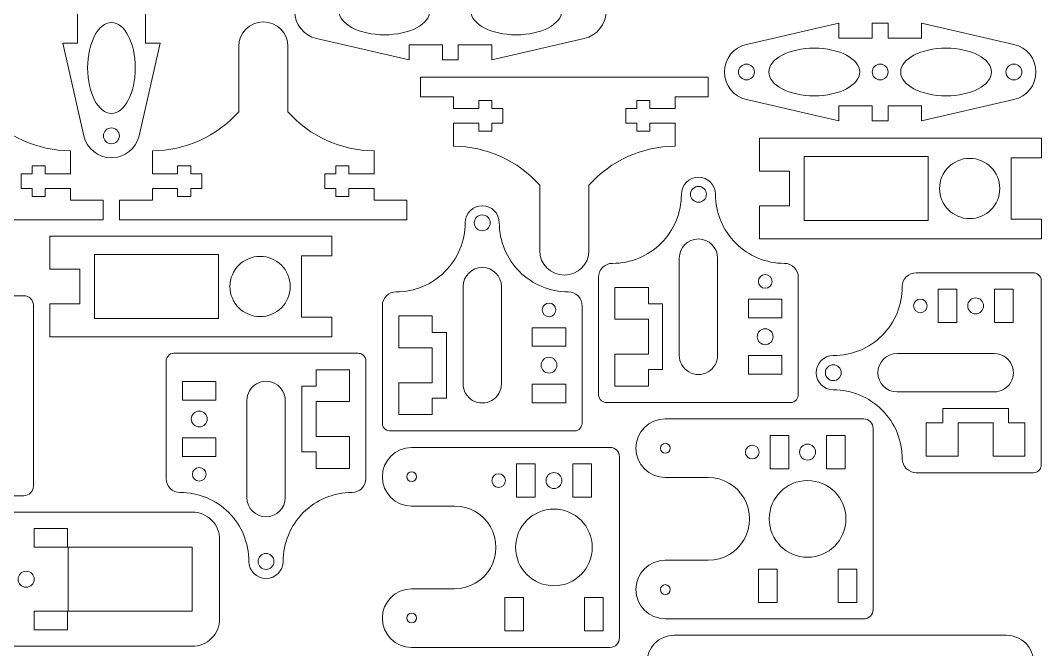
# Model space of a CAD drawing. Header units: millimetres. Extents: x 15 to 485, y 15 to 380.
# Drawn here: x 298.5 to 485, y 189.3 to 304.1 of the extents above; entities that cross this region are included whole.
import ezdxf

# ---------------------------------------------------------------- set-up
doc = ezdxf.new("R2010")
doc.units = ezdxf.units.MM
doc.header["$MEASUREMENT"] = 0
doc.layers.add('Sheet 1-1-1706191711-01', color=6, linetype='Continuous', true_color=0xff00ff)

msp = doc.modelspace()

# ---------------------------------------------------------------- linework, layer by layer
at = {"layer": 'Sheet 1-1-1706191711-01', "color": 18, "lineweight": 15, "true_color": 0x000000}
for points, knots in [([(352.58, 310.91), (350.23, 310.38), (348.56, 308.28), (348.56, 305.87), (348.56, 303.46), (350.23, 301.36), (352.58, 300.83)], [27, 27, 27, 27, 27.333333, 27.333333, 27.333333, 28, 28, 28, 28]), ([(356.67, 305.87), (356.67, 303.47), (360.39, 301.52), (364.97, 301.52), (369.56, 301.52), (373.27, 303.47), (373.27, 305.87), (373.27, 308.27), (369.56, 310.22), (364.97, 310.22), (360.39, 310.22), (356.67, 308.27), (356.67, 305.87)], [0, 0, 0, 0, 0.2, 0.2, 0.2, 0.4, 0.4, 0.4, 0.6, 0.6, 0.6, 1, 1, 1, 1]), ([(397.36, 305.87), (397.36, 308.27), (393.65, 310.22), (389.06, 310.22), (384.48, 310.22), (380.76, 308.27), (380.76, 305.87), (380.76, 303.47), (384.48, 301.52), (389.06, 301.52), (393.65, 301.52), (397.36, 303.47), (397.36, 305.87)], [0, 0, 0, 0, 0.2, 0.2, 0.2, 0.4, 0.4, 0.4, 0.6, 0.6, 0.6, 1, 1, 1, 1]), ([(401.45, 300.83), (403.81, 301.36), (405.47, 303.46), (405.47, 305.87), (405.47, 308.28), (403.81, 310.38), (401.45, 310.91)], [17, 17, 17, 17, 17.333333, 17.333333, 17.333333, 18, 18, 18, 18]), ([(315.09, 287.17), (317.49, 287.17), (319.44, 290.89), (319.44, 295.47), (319.44, 300.06), (317.49, 303.77), (315.09, 303.77), (312.69, 303.77), (310.74, 300.06), (310.74, 295.47), (310.74, 290.89), (312.69, 287.17), (315.09, 287.17)], [0, 0, 0, 0, 0.2, 0.2, 0.2, 0.4, 0.4, 0.4, 0.6, 0.6, 0.6, 1, 1, 1, 1]), ([(347.34, 299.36), (347.34, 301.85), (345.33, 303.86), (342.84, 303.86), (340.35, 303.86), (338.34, 301.85), (338.34, 299.36)], [49, 49, 49, 49, 49.333333, 49.333333, 49.333333, 50, 50, 50, 50]), ([(431.11, 299.77), (428.76, 299.24), (427.09, 297.14), (427.09, 294.73), (427.09, 292.32), (428.76, 290.22), (431.11, 289.69)], [27, 27, 27, 27, 27.333333, 27.333333, 27.333333, 28, 28, 28, 28]), ([(435.2, 294.73), (435.2, 292.33), (438.92, 290.38), (443.5, 290.38), (448.09, 290.38), (451.8, 292.33), (451.8, 294.73), (451.8, 297.13), (448.09, 299.08), (443.5, 299.08), (438.92, 299.08), (435.2, 297.13), (435.2, 294.73)], [0, 0, 0, 0, 0.2, 0.2, 0.2, 0.4, 0.4, 0.4, 0.6, 0.6, 0.6, 1, 1, 1, 1]), ([(475.89, 294.73), (475.89, 297.13), (472.18, 299.08), (467.59, 299.08), (463.01, 299.08), (459.29, 297.13), (459.29, 294.73), (459.29, 292.33), (463.01, 290.38), (467.59, 290.38), (472.18, 290.38), (475.89, 292.33), (475.89, 294.73)], [0, 0, 0, 0, 0.2, 0.2, 0.2, 0.4, 0.4, 0.4, 0.6, 0.6, 0.6, 1, 1, 1, 1]), ([(479.98, 289.69), (482.34, 290.22), (484, 292.32), (484, 294.73), (484, 297.14), (482.34, 299.24), (479.98, 299.77)], [17, 17, 17, 17, 17.333333, 17.333333, 17.333333, 18, 18, 18, 18]), ([(431.11, 296.18), (430.31, 296.18), (429.66, 295.53), (429.66, 294.73), (429.66, 293.93), (430.31, 293.28), (431.11, 293.28), (431.91, 293.28), (432.56, 293.93), (432.56, 294.73), (432.56, 295.53), (431.91, 296.18), (431.11, 296.18)], [0, 0, 0, 0, 0.2, 0.2, 0.2, 0.4, 0.4, 0.4, 0.6, 0.6, 0.6, 1, 1, 1, 1]), ([(455.55, 296.18), (454.75, 296.18), (454.1, 295.53), (454.1, 294.73), (454.1, 293.93), (454.75, 293.28), (455.55, 293.28), (456.35, 293.28), (457, 293.93), (457, 294.73), (457, 295.53), (456.35, 296.18), (455.55, 296.18)], [0, 0, 0, 0, 0.2, 0.2, 0.2, 0.4, 0.4, 0.4, 0.6, 0.6, 0.6, 1, 1, 1, 1]), ([(479.98, 296.18), (479.18, 296.18), (478.53, 295.53), (478.53, 294.73), (478.53, 293.93), (479.18, 293.28), (479.98, 293.28), (480.78, 293.28), (481.43, 293.93), (481.43, 294.73), (481.43, 295.53), (480.78, 296.18), (479.98, 296.18)], [0, 0, 0, 0, 0.2, 0.2, 0.2, 0.4, 0.4, 0.4, 0.6, 0.6, 0.6, 1, 1, 1, 1]), ([(316.54, 283.08), (316.54, 283.88), (315.89, 284.53), (315.09, 284.53), (314.29, 284.53), (313.64, 283.88), (313.64, 283.08), (313.64, 282.28), (314.29, 281.63), (315.09, 281.63), (315.89, 281.63), (316.54, 282.28), (316.54, 283.08)], [0, 0, 0, 0, 0.2, 0.2, 0.2, 0.4, 0.4, 0.4, 0.6, 0.6, 0.6, 1, 1, 1, 1]), ([(310.05, 283.08), (310.58, 280.73), (312.68, 279.06), (315.09, 279.06), (317.5, 279.06), (319.6, 280.73), (320.13, 283.08)], [17, 17, 17, 17, 17.333333, 17.333333, 17.333333, 18, 18, 18, 18]), ([(466.4, 273.46), (466.4, 270.42), (468.86, 267.96), (471.9, 267.96), (474.94, 267.96), (477.4, 270.42), (477.4, 273.46), (477.4, 276.5), (474.94, 278.96), (471.9, 278.96), (468.86, 278.96), (466.4, 276.5), (466.4, 273.46)], [0, 0, 0, 0, 0.2, 0.2, 0.2, 0.4, 0.4, 0.4, 0.6, 0.6, 0.6, 1, 1, 1, 1]), ([(425.46, 272.4), (425.46, 274.12), (424.06, 275.51), (422.34, 275.51), (420.62, 275.51), (419.22, 274.12), (419.22, 272.4)], [10, 10, 10, 10, 10.333333, 10.333333, 10.333333, 11, 11, 11, 11]), ([(419.22, 272.4), (419.22, 269.05), (417.9, 265.85), (415.53, 263.48), (413.17, 261.12), (409.96, 259.79), (406.62, 259.79)], [1, 1, 1, 1, 1.666667, 1.666667, 1.666667, 2, 2, 2, 2]), ([(422.34, 273.85), (421.54, 273.85), (420.89, 273.2), (420.89, 272.4), (420.89, 271.6), (421.54, 270.95), (422.34, 270.95), (423.14, 270.95), (423.79, 271.6), (423.79, 272.4), (423.79, 273.2), (423.14, 273.85), (422.34, 273.85)], [0, 0, 0, 0, 0.2, 0.2, 0.2, 0.4, 0.4, 0.4, 0.6, 0.6, 0.6, 1, 1, 1, 1]), ([(438.06, 259.79), (434.72, 259.79), (431.51, 261.12), (429.15, 263.48), (426.78, 265.85), (425.46, 269.05), (425.46, 272.4)], [9, 9, 9, 9, 9.666667, 9.666667, 9.666667, 10, 10, 10, 10]), ([(385.96, 267.2), (385.96, 268.92), (384.56, 270.31), (382.84, 270.31), (381.12, 270.31), (379.72, 268.92), (379.72, 267.2)], [10, 10, 10, 10, 10.333333, 10.333333, 10.333333, 11, 11, 11, 11]), ([(379.72, 267.2), (379.72, 263.85), (378.4, 260.65), (376.03, 258.28), (373.67, 255.92), (370.46, 254.59), (367.12, 254.59)], [1, 1, 1, 1, 1.666667, 1.666667, 1.666667, 2, 2, 2, 2]), ([(382.84, 268.65), (382.04, 268.65), (381.39, 268), (381.39, 267.2), (381.39, 266.4), (382.04, 265.75), (382.84, 265.75), (383.64, 265.75), (384.29, 266.4), (384.29, 267.2), (384.29, 268), (383.64, 268.65), (382.84, 268.65)], [0, 0, 0, 0, 0.2, 0.2, 0.2, 0.4, 0.4, 0.4, 0.6, 0.6, 0.6, 1, 1, 1, 1]), ([(398.56, 254.59), (395.22, 254.59), (392.01, 255.92), (389.65, 258.28), (387.28, 260.65), (385.96, 263.85), (385.96, 267.2)], [9, 9, 9, 9, 9.666667, 9.666667, 9.666667, 10, 10, 10, 10]), ([(425.84, 260.75), (425.84, 262.69), (424.27, 264.25), (422.34, 264.25), (420.41, 264.25), (418.84, 262.69), (418.84, 260.75)], [2, 2, 2, 2, 2.333333, 2.333333, 2.333333, 3, 3, 3, 3]), ([(393.34, 262.16), (393.34, 259.67), (395.35, 257.66), (397.84, 257.66), (400.33, 257.66), (402.34, 259.67), (402.34, 262.16)], [49, 49, 49, 49, 49.333333, 49.333333, 49.333333, 50, 50, 50, 50]), ([(336.75, 255.57), (336.75, 252.53), (339.21, 250.07), (342.25, 250.07), (345.29, 250.07), (347.75, 252.53), (347.75, 255.57), (347.75, 258.61), (345.29, 261.07), (342.25, 261.07), (339.21, 261.07), (336.75, 258.61), (336.75, 255.57)], [0, 0, 0, 0, 0.2, 0.2, 0.2, 0.4, 0.4, 0.4, 0.6, 0.6, 0.6, 1, 1, 1, 1]), ([(440.59, 257.26), (440.59, 257.93), (440.32, 258.57), (439.85, 259.05), (439.38, 259.52), (438.73, 259.79), (438.06, 259.79)], [8, 8, 8, 8, 8.333333, 8.333333, 8.333333, 9, 9, 9, 9]), ([(386.34, 255.55), (386.34, 257.49), (384.77, 259.05), (382.84, 259.05), (380.91, 259.05), (379.34, 257.49), (379.34, 255.55)], [2, 2, 2, 2, 2.333333, 2.333333, 2.333333, 3, 3, 3, 3]), ([(434.54, 257.75), (433.85, 257.75), (433.29, 257.19), (433.29, 256.5), (433.29, 255.81), (433.85, 255.25), (434.54, 255.25), (435.23, 255.25), (435.79, 255.81), (435.79, 256.5), (435.79, 257.19), (435.23, 257.75), (434.54, 257.75)], [0, 0, 0, 0, 0.2, 0.2, 0.2, 0.4, 0.4, 0.4, 0.6, 0.6, 0.6, 1, 1, 1, 1]), ([(462.11, 258.08), (461.44, 258.08), (460.8, 257.81), (460.32, 257.34), (459.85, 256.87), (459.58, 256.22), (459.58, 255.55)], [8, 8, 8, 8, 8.333333, 8.333333, 8.333333, 9, 9, 9, 9]), ([(300.83, 252.16), (300.83, 252.62), (300.65, 253.06), (300.33, 253.38), (300.01, 253.7), (299.57, 253.88), (299.11, 253.88)], [5, 5, 5, 5, 5.333333, 5.333333, 5.333333, 6, 6, 6, 6]), ([(401.09, 252.06), (401.09, 252.73), (400.82, 253.37), (400.35, 253.85), (399.88, 254.32), (399.23, 254.59), (398.56, 254.59)], [8, 8, 8, 8, 8.333333, 8.333333, 8.333333, 9, 9, 9, 9]), ([(459.58, 255.55), (459.58, 252.21), (458.26, 249), (455.89, 246.64), (453.53, 244.27), (450.32, 242.95), (446.98, 242.95)], [9, 9, 9, 9, 9.666667, 9.666667, 9.666667, 10, 10, 10, 10]), ([(395.04, 252.55), (394.35, 252.55), (393.79, 251.99), (393.79, 251.3), (393.79, 250.61), (394.35, 250.05), (395.04, 250.05), (395.73, 250.05), (396.29, 250.61), (396.29, 251.3), (396.29, 251.99), (395.73, 252.55), (395.04, 252.55)], [0, 0, 0, 0, 0.2, 0.2, 0.2, 0.4, 0.4, 0.4, 0.6, 0.6, 0.6, 1, 1, 1, 1]), ([(461.63, 252.03), (461.63, 251.34), (462.19, 250.78), (462.88, 250.78), (463.57, 250.78), (464.13, 251.34), (464.13, 252.03), (464.13, 252.72), (463.57, 253.28), (462.88, 253.28), (462.19, 253.28), (461.63, 252.72), (461.63, 252.03)], [0, 0, 0, 0, 0.2, 0.2, 0.2, 0.4, 0.4, 0.4, 0.6, 0.6, 0.6, 1, 1, 1, 1]), ([(471.53, 252.03), (471.53, 251.23), (472.18, 250.58), (472.98, 250.58), (473.78, 250.58), (474.43, 251.23), (474.43, 252.03), (474.43, 252.83), (473.78, 253.48), (472.98, 253.48), (472.18, 253.48), (471.53, 252.83), (471.53, 252.03)], [0, 0, 0, 0, 0.2, 0.2, 0.2, 0.4, 0.4, 0.4, 0.6, 0.6, 0.6, 1, 1, 1, 1]), ([(434.54, 247.85), (433.74, 247.85), (433.09, 247.2), (433.09, 246.4), (433.09, 245.6), (433.74, 244.95), (434.54, 244.95), (435.34, 244.95), (435.99, 245.6), (435.99, 246.4), (435.99, 247.2), (435.34, 247.85), (434.54, 247.85)], [0, 0, 0, 0, 0.2, 0.2, 0.2, 0.4, 0.4, 0.4, 0.6, 0.6, 0.6, 1, 1, 1, 1]), ([(395.04, 242.65), (394.24, 242.65), (393.59, 242), (393.59, 241.2), (393.59, 240.4), (394.24, 239.75), (395.04, 239.75), (395.84, 239.75), (396.49, 240.4), (396.49, 241.2), (396.49, 242), (395.84, 242.65), (395.04, 242.65)], [0, 0, 0, 0, 0.2, 0.2, 0.2, 0.4, 0.4, 0.4, 0.6, 0.6, 0.6, 1, 1, 1, 1]), ([(418.84, 243), (418.84, 241.75), (419.51, 240.6), (420.59, 239.97), (421.67, 239.35), (423.01, 239.35), (424.09, 239.97), (425.17, 240.6), (425.84, 241.75), (425.84, 243)], [4, 4, 4, 4, 4.25, 4.25, 4.25, 4.5, 4.5, 4.5, 5, 5, 5, 5]), ([(446.98, 242.95), (445.26, 242.95), (443.86, 241.55), (443.86, 239.83), (443.86, 238.11), (445.26, 236.71), (446.98, 236.71)], [10, 10, 10, 10, 10.333333, 10.333333, 10.333333, 11, 11, 11, 11]), ([(458.62, 243.33), (456.69, 243.33), (455.12, 241.76), (455.12, 239.83), (455.12, 237.9), (456.69, 236.33), (458.62, 236.33)], [2, 2, 2, 2, 2.333333, 2.333333, 2.333333, 3, 3, 3, 3]), ([(476.37, 236.33), (477.62, 236.33), (478.78, 237), (479.4, 238.08), (480.03, 239.16), (480.03, 240.5), (479.4, 241.58), (478.78, 242.66), (477.62, 243.33), (476.37, 243.33)], [4, 4, 4, 4, 4.25, 4.25, 4.25, 4.5, 4.5, 4.5, 5, 5, 5, 5]), ([(445.53, 239.83), (445.53, 239.03), (446.18, 238.38), (446.98, 238.38), (447.78, 238.38), (448.43, 239.03), (448.43, 239.83), (448.43, 240.63), (447.78, 241.28), (446.98, 241.28), (446.18, 241.28), (445.53, 240.63), (445.53, 239.83)], [0, 0, 0, 0, 0.2, 0.2, 0.2, 0.4, 0.4, 0.4, 0.6, 0.6, 0.6, 1, 1, 1, 1]), ([(346.84, 234.77), (346.84, 236.02), (346.17, 237.18), (345.09, 237.8), (344.01, 238.43), (342.67, 238.43), (341.59, 237.8), (340.51, 237.18), (339.84, 236.02), (339.84, 234.77)], [4, 4, 4, 4, 4.25, 4.25, 4.25, 4.5, 4.5, 4.5, 5, 5, 5, 5]), ([(379.34, 237.8), (379.34, 236.55), (380.01, 235.4), (381.09, 234.77), (382.17, 234.15), (383.51, 234.15), (384.59, 234.77), (385.67, 235.4), (386.34, 236.55), (386.34, 237.8)], [4, 4, 4, 4, 4.25, 4.25, 4.25, 4.5, 4.5, 4.5, 5, 5, 5, 5]), ([(446.98, 236.71), (450.32, 236.71), (453.53, 235.39), (455.89, 233.02), (458.26, 230.66), (459.58, 227.45), (459.58, 224.11)], [1, 1, 1, 1, 1.666667, 1.666667, 1.666667, 2, 2, 2, 2]), ([(331.14, 229.93), (331.94, 229.93), (332.59, 230.58), (332.59, 231.38), (332.59, 232.18), (331.94, 232.83), (331.14, 232.83), (330.34, 232.83), (329.69, 232.18), (329.69, 231.38), (329.69, 230.58), (330.34, 229.93), (331.14, 229.93)], [0, 0, 0, 0, 0.2, 0.2, 0.2, 0.4, 0.4, 0.4, 0.6, 0.6, 0.6, 1, 1, 1, 1]), ([(416.28, 231.39), (413.33, 231.39), (410.93, 228.99), (410.93, 226.04), (410.93, 223.09), (413.33, 220.69), (416.28, 220.69)], [7, 7, 7, 7, 7.333333, 7.333333, 7.333333, 8, 8, 8, 8]), ([(454.26, 229.67), (454.26, 230.13), (454.08, 230.56), (453.76, 230.89), (453.44, 231.21), (453, 231.39), (452.54, 231.39)], [5, 5, 5, 5, 5.333333, 5.333333, 5.333333, 6, 6, 6, 6]), ([(369.94, 226.19), (366.99, 226.19), (364.59, 223.79), (364.59, 220.84), (364.59, 217.89), (366.99, 215.49), (369.94, 215.49)], [7, 7, 7, 7, 7.333333, 7.333333, 7.333333, 8, 8, 8, 8]), ([(407.92, 224.47), (407.92, 224.93), (407.74, 225.37), (407.42, 225.69), (407.1, 226.01), (406.66, 226.19), (406.2, 226.19)], [5, 5, 5, 5, 5.333333, 5.333333, 5.333333, 6, 6, 6, 6]), ([(415.38, 226.04), (415.38, 225.54), (415.78, 225.14), (416.28, 225.14), (416.78, 225.14), (417.18, 225.54), (417.18, 226.04), (417.18, 226.54), (416.78, 226.94), (416.28, 226.94), (415.78, 226.94), (415.38, 226.54), (415.38, 226.04)], [0, 0, 0, 0, 0.2, 0.2, 0.2, 0.4, 0.4, 0.4, 0.6, 0.6, 0.6, 1, 1, 1, 1]), ([(430.93, 225.34), (430.93, 224.65), (431.49, 224.09), (432.18, 224.09), (432.87, 224.09), (433.43, 224.65), (433.43, 225.34), (433.43, 226.03), (432.87, 226.59), (432.18, 226.59), (431.49, 226.59), (430.93, 226.03), (430.93, 225.34)], [0, 0, 0, 0, 0.2, 0.2, 0.2, 0.4, 0.4, 0.4, 0.6, 0.6, 0.6, 1, 1, 1, 1]), ([(440.83, 225.34), (440.83, 224.54), (441.48, 223.89), (442.28, 223.89), (443.08, 223.89), (443.73, 224.54), (443.73, 225.34), (443.73, 226.14), (443.08, 226.79), (442.28, 226.79), (441.48, 226.79), (440.83, 226.14), (440.83, 225.34)], [0, 0, 0, 0, 0.2, 0.2, 0.2, 0.4, 0.4, 0.4, 0.6, 0.6, 0.6, 1, 1, 1, 1]), ([(331.14, 220.03), (331.83, 220.03), (332.39, 220.59), (332.39, 221.28), (332.39, 221.97), (331.83, 222.53), (331.14, 222.53), (330.45, 222.53), (329.89, 221.97), (329.89, 221.28), (329.89, 220.59), (330.45, 220.03), (331.14, 220.03)], [0, 0, 0, 0, 0.2, 0.2, 0.2, 0.4, 0.4, 0.4, 0.6, 0.6, 0.6, 1, 1, 1, 1]), ([(325.09, 220.51), (325.09, 219.84), (325.36, 219.2), (325.83, 218.72), (326.3, 218.25), (326.95, 217.98), (327.62, 217.98)], [8, 8, 8, 8, 8.333333, 8.333333, 8.333333, 9, 9, 9, 9]), ([(369.04, 220.84), (369.04, 220.34), (369.44, 219.94), (369.94, 219.94), (370.44, 219.94), (370.84, 220.34), (370.84, 220.84), (370.84, 221.34), (370.44, 221.74), (369.94, 221.74), (369.44, 221.74), (369.04, 221.34), (369.04, 220.84)], [0, 0, 0, 0, 0.2, 0.2, 0.2, 0.4, 0.4, 0.4, 0.6, 0.6, 0.6, 1, 1, 1, 1]), ([(384.59, 220.14), (384.59, 219.45), (385.15, 218.89), (385.84, 218.89), (386.53, 218.89), (387.09, 219.45), (387.09, 220.14), (387.09, 220.83), (386.53, 221.39), (385.84, 221.39), (385.15, 221.39), (384.59, 220.83), (384.59, 220.14)], [0, 0, 0, 0, 0.2, 0.2, 0.2, 0.4, 0.4, 0.4, 0.6, 0.6, 0.6, 1, 1, 1, 1]), ([(394.49, 220.14), (394.49, 219.34), (395.14, 218.69), (395.94, 218.69), (396.74, 218.69), (397.39, 219.34), (397.39, 220.14), (397.39, 220.94), (396.74, 221.59), (395.94, 221.59), (395.14, 221.59), (394.49, 220.94), (394.49, 220.14)], [0, 0, 0, 0, 0.2, 0.2, 0.2, 0.4, 0.4, 0.4, 0.6, 0.6, 0.6, 1, 1, 1, 1]), ([(424.13, 220.69), (426.83, 220.69), (429.32, 219.25), (430.67, 216.91), (432.02, 214.58), (432.02, 211.7), (430.67, 209.37), (429.32, 207.03), (426.83, 205.59), (424.13, 205.59)], [9, 9, 9, 9, 9.5, 9.5, 9.5, 9.75, 9.75, 9.75, 10, 10, 10, 10]), ([(299.11, 217.38), (299.57, 217.38), (300.01, 217.56), (300.33, 217.88), (300.65, 218.21), (300.83, 218.64), (300.83, 219.1)], [13, 13, 13, 13, 13.333333, 13.333333, 13.333333, 14, 14, 14, 14]), ([(435.28, 213.14), (435.28, 209.27), (438.41, 206.14), (442.28, 206.14), (446.15, 206.14), (449.28, 209.27), (449.28, 213.14), (449.28, 217.01), (446.15, 220.14), (442.28, 220.14), (438.41, 220.14), (435.28, 217.01), (435.28, 213.14)], [0, 0, 0, 0, 0.2, 0.2, 0.2, 0.4, 0.4, 0.4, 0.6, 0.6, 0.6, 1, 1, 1, 1]), ([(327.62, 217.98), (330.96, 217.98), (334.17, 216.66), (336.53, 214.29), (338.9, 211.93), (340.22, 208.72), (340.22, 205.38)], [9, 9, 9, 9, 9.666667, 9.666667, 9.666667, 10, 10, 10, 10]), ([(339.84, 217.02), (339.84, 215.09), (341.41, 213.52), (343.34, 213.52), (345.27, 213.52), (346.84, 215.09), (346.84, 217.02)], [2, 2, 2, 2, 2.333333, 2.333333, 2.333333, 3, 3, 3, 3]), ([(346.46, 205.38), (346.46, 208.72), (347.78, 211.93), (350.15, 214.29), (352.51, 216.66), (355.72, 217.98), (359.06, 217.98)], [1, 1, 1, 1, 1.666667, 1.666667, 1.666667, 2, 2, 2, 2]), ([(377.79, 215.49), (380.49, 215.49), (382.98, 214.05), (384.33, 211.72), (385.68, 209.38), (385.68, 206.5), (384.33, 204.16), (382.98, 201.83), (380.49, 200.39), (377.79, 200.39)], [9, 9, 9, 9, 9.5, 9.5, 9.5, 9.75, 9.75, 9.75, 10, 10, 10, 10]), ([(388.94, 207.94), (388.94, 204.07), (392.07, 200.94), (395.94, 200.94), (399.81, 200.94), (402.94, 204.07), (402.94, 207.94), (402.94, 211.81), (399.81, 214.94), (395.94, 214.94), (392.07, 214.94), (388.94, 211.81), (388.94, 207.94)], [0, 0, 0, 0, 0.2, 0.2, 0.2, 0.4, 0.4, 0.4, 0.6, 0.6, 0.6, 1, 1, 1, 1]), ([(334.86, 209.38), (334.86, 210.71), (334.33, 211.98), (333.39, 212.92), (332.46, 213.85), (331.19, 214.38), (329.86, 214.38)], [10, 10, 10, 10, 10.333333, 10.333333, 10.333333, 11, 11, 11, 11]), ([(340.22, 205.38), (340.22, 203.66), (341.62, 202.26), (343.34, 202.26), (345.06, 202.26), (346.46, 203.66), (346.46, 205.38)], [10, 10, 10, 10, 10.333333, 10.333333, 10.333333, 11, 11, 11, 11]), ([(343.34, 203.93), (344.14, 203.93), (344.79, 204.58), (344.79, 205.38), (344.79, 206.18), (344.14, 206.83), (343.34, 206.83), (342.54, 206.83), (341.89, 206.18), (341.89, 205.38), (341.89, 204.58), (342.54, 203.93), (343.34, 203.93)], [0, 0, 0, 0, 0.2, 0.2, 0.2, 0.4, 0.4, 0.4, 0.6, 0.6, 0.6, 1, 1, 1, 1]), ([(416.28, 205.59), (413.33, 205.59), (410.93, 203.19), (410.93, 200.24), (410.93, 197.29), (413.33, 194.89), (416.28, 194.89)], [11, 11, 11, 11, 11.333333, 11.333333, 11.333333, 12, 12, 12, 12]), ([(299.51, 200.66), (300.33, 200.66), (300.99, 201.32), (300.99, 202.13), (300.99, 202.94), (300.33, 203.6), (299.51, 203.6), (298.7, 203.6), (298.04, 202.94), (298.04, 202.13), (298.04, 201.32), (298.7, 200.66), (299.51, 200.66)], [0, 0, 0, 0, 0.2, 0.2, 0.2, 0.4, 0.4, 0.4, 0.6, 0.6, 0.6, 1, 1, 1, 1]), ([(369.94, 200.39), (366.99, 200.39), (364.59, 197.99), (364.59, 195.04), (364.59, 192.09), (366.99, 189.69), (369.94, 189.69)], [11, 11, 11, 11, 11.333333, 11.333333, 11.333333, 12, 12, 12, 12]), ([(415.38, 200.24), (415.38, 199.74), (415.78, 199.34), (416.28, 199.34), (416.78, 199.34), (417.18, 199.74), (417.18, 200.24), (417.18, 200.74), (416.78, 201.14), (416.28, 201.14), (415.78, 201.14), (415.38, 200.74), (415.38, 200.24)], [0, 0, 0, 0, 0.2, 0.2, 0.2, 0.4, 0.4, 0.4, 0.6, 0.6, 0.6, 1, 1, 1, 1]), ([(369.04, 195.04), (369.04, 194.54), (369.44, 194.14), (369.94, 194.14), (370.44, 194.14), (370.84, 194.54), (370.84, 195.04), (370.84, 195.54), (370.44, 195.94), (369.94, 195.94), (369.44, 195.94), (369.04, 195.54), (369.04, 195.04)], [0, 0, 0, 0, 0.2, 0.2, 0.2, 0.4, 0.4, 0.4, 0.6, 0.6, 0.6, 1, 1, 1, 1]), ([(452.54, 194.89), (453, 194.89), (453.44, 195.07), (453.76, 195.39), (454.08, 195.72), (454.26, 196.15), (454.26, 196.61)], [13, 13, 13, 13, 13.333333, 13.333333, 13.333333, 14, 14, 14, 14]), ([(329.86, 189.88), (331.19, 189.88), (332.46, 190.41), (333.39, 191.34), (334.33, 192.28), (334.86, 193.55), (334.86, 194.88)], [8, 8, 8, 8, 8.333333, 8.333333, 8.333333, 9, 9, 9, 9]), ([(406.2, 189.69), (406.66, 189.69), (407.1, 189.87), (407.42, 190.19), (407.74, 190.51), (407.92, 190.95), (407.92, 191.41)], [13, 13, 13, 13, 13.333333, 13.333333, 13.333333, 14, 14, 14, 14]), ([(417.91, 191.89), (416.58, 191.89), (415.31, 191.36), (414.37, 190.43), (413.44, 189.49), (412.91, 188.22), (412.91, 186.89)], [4, 4, 4, 4, 4.333333, 4.333333, 4.333333, 5, 5, 5, 5]), ([(483.6, 186.89), (483.6, 188.22), (483.07, 189.49), (482.13, 190.43), (481.2, 191.36), (479.93, 191.89), (478.6, 191.89)], [10, 10, 10, 10, 10.333333, 10.333333, 10.333333, 11, 11, 11, 11])]:
    msp.add_open_spline(points, degree=3, knots=knots, dxfattribs=at)
for points in [[(308.89, 306.07), (308.89, 306.07), (308.89, 299.97), (308.89, 299.97)], [(321.29, 299.97), (321.29, 299.97), (321.29, 306.07), (321.29, 306.07)], [(448, 303.63), (448, 303.63), (431.11, 299.77), (431.11, 299.77)], [(448, 300.93), (448, 300.93), (448, 303.63), (448, 303.63)], [(457, 303.63), (457, 303.63), (454.1, 303.63), (454.1, 303.63)], [(454.1, 303.63), (454.1, 303.63), (454.1, 300.93), (454.1, 300.93)], [(457, 300.93), (457, 300.93), (457, 303.63), (457, 303.63)], [(479.98, 299.77), (479.98, 299.77), (463.1, 303.63), (463.1, 303.63)], [(463.1, 303.63), (463.1, 303.63), (463.1, 300.93), (463.1, 300.93)], [(352.58, 300.83), (352.58, 300.83), (369.47, 296.97), (369.47, 296.97)], [(384.57, 296.97), (384.57, 296.97), (401.45, 300.83), (401.45, 300.83)], [(454.1, 300.93), (454.1, 300.93), (448, 300.93), (448, 300.93)], [(463.1, 300.93), (463.1, 300.93), (457, 300.93), (457, 300.93)], [(308.89, 299.97), (308.89, 299.97), (306.19, 299.97), (306.19, 299.97)], [(306.19, 299.97), (306.19, 299.97), (310.05, 283.08), (310.05, 283.08)], [(320.13, 283.08), (320.13, 283.08), (323.99, 299.97), (323.99, 299.97)], [(323.99, 299.97), (323.99, 299.97), (321.29, 299.97), (321.29, 299.97)], [(338.34, 299.36), (338.34, 299.36), (338.34, 287.47), (338.34, 287.47)], [(347.34, 287.47), (347.34, 287.47), (347.34, 299.36), (347.34, 299.36)], [(369.47, 296.97), (369.47, 296.97), (369.47, 299.67), (369.47, 299.67)], [(369.47, 299.67), (369.47, 299.67), (375.57, 299.67), (375.57, 299.67)], [(375.57, 299.67), (375.57, 299.67), (375.57, 296.97), (375.57, 296.97)], [(378.47, 296.97), (378.47, 296.97), (378.47, 299.67), (378.47, 299.67)], [(378.47, 299.67), (378.47, 299.67), (384.57, 299.67), (384.57, 299.67)], [(384.57, 299.67), (384.57, 299.67), (384.57, 296.97), (384.57, 296.97)], [(375.57, 296.97), (375.57, 296.97), (378.47, 296.97), (378.47, 296.97)], [(371.59, 293.77), (371.59, 293.77), (371.59, 290.17), (371.59, 290.17)], [(424.09, 293.77), (424.09, 293.77), (371.59, 293.77), (371.59, 293.77)], [(424.09, 290.17), (424.09, 290.17), (424.09, 293.77), (424.09, 293.77)], [(371.59, 290.17), (371.59, 290.17), (377.59, 290.17), (377.59, 290.17)], [(377.59, 290.17), (377.59, 290.17), (377.59, 288.07), (377.59, 288.07)], [(382.19, 288.07), (382.19, 288.07), (382.19, 289.51), (382.19, 289.51)], [(382.19, 289.51), (382.19, 289.51), (384.59, 289.51), (384.59, 289.51)], [(384.59, 289.51), (384.59, 289.51), (384.59, 288.07), (384.59, 288.07)], [(411.09, 288.07), (411.09, 288.07), (411.09, 289.51), (411.09, 289.51)], [(411.09, 289.51), (411.09, 289.51), (413.49, 289.51), (413.49, 289.51)], [(413.49, 289.51), (413.49, 289.51), (413.49, 288.07), (413.49, 288.07)], [(418.09, 288.07), (418.09, 288.07), (418.09, 290.17), (418.09, 290.17)], [(418.09, 290.17), (418.09, 290.17), (424.09, 290.17), (424.09, 290.17)], [(431.11, 289.69), (431.11, 289.69), (448, 285.83), (448, 285.83)], [(463.1, 285.83), (463.1, 285.83), (479.98, 289.69), (479.98, 289.69)], [(307.59, 280.36), (301.56, 280.36), (295.83, 282.95), (291.84, 287.47)], [(338.34, 287.47), (334.35, 282.95), (328.62, 280.36), (322.59, 280.36)], [(363.09, 280.36), (357.06, 280.36), (351.33, 282.95), (347.34, 287.47)], [(377.59, 288.07), (377.59, 288.07), (382.19, 288.07), (382.19, 288.07)], [(384.59, 288.07), (384.59, 288.07), (386.59, 288.07), (386.59, 288.07)], [(386.59, 288.07), (386.59, 288.07), (386.59, 285.37), (386.59, 285.37)], [(409.09, 285.37), (409.09, 285.37), (409.09, 288.07), (409.09, 288.07)], [(409.09, 288.07), (409.09, 288.07), (411.09, 288.07), (411.09, 288.07)], [(413.49, 288.07), (413.49, 288.07), (418.09, 288.07), (418.09, 288.07)], [(448, 285.83), (448, 285.83), (448, 288.53), (448, 288.53)], [(448, 288.53), (448, 288.53), (454.1, 288.53), (454.1, 288.53)], [(454.1, 288.53), (454.1, 288.53), (454.1, 285.83), (454.1, 285.83)], [(457, 285.83), (457, 285.83), (457, 288.53), (457, 288.53)], [(457, 288.53), (457, 288.53), (463.1, 288.53), (463.1, 288.53)], [(463.1, 288.53), (463.1, 288.53), (463.1, 285.83), (463.1, 285.83)], [(454.1, 285.83), (454.1, 285.83), (457, 285.83), (457, 285.83)], [(382.19, 285.37), (382.19, 285.37), (377.59, 285.37), (377.59, 285.37)], [(377.59, 285.37), (377.59, 285.37), (377.59, 281.16), (377.59, 281.16)], [(382.19, 283.93), (382.19, 283.93), (382.19, 285.37), (382.19, 285.37)], [(384.59, 283.93), (384.59, 283.93), (382.19, 283.93), (382.19, 283.93)], [(386.59, 285.37), (386.59, 285.37), (384.59, 285.37), (384.59, 285.37)], [(384.59, 285.37), (384.59, 285.37), (384.59, 283.93), (384.59, 283.93)], [(411.09, 285.37), (411.09, 285.37), (409.09, 285.37), (409.09, 285.37)], [(411.09, 283.93), (411.09, 283.93), (411.09, 285.37), (411.09, 285.37)], [(413.49, 283.93), (413.49, 283.93), (411.09, 283.93), (411.09, 283.93)], [(418.09, 285.37), (418.09, 285.37), (413.49, 285.37), (413.49, 285.37)], [(413.49, 285.37), (413.49, 285.37), (413.49, 283.93), (413.49, 283.93)], [(418.09, 281.16), (418.09, 281.16), (418.09, 285.37), (418.09, 285.37)], [(484.99, 282.64), (484.99, 282.64), (433.49, 282.64), (433.49, 282.64)], [(433.49, 282.64), (433.49, 282.64), (433.49, 276.64), (433.49, 276.64)], [(484.99, 279.04), (484.99, 279.04), (484.99, 282.64), (484.99, 282.64)], [(307.59, 276.15), (307.59, 276.15), (307.59, 280.36), (307.59, 280.36)], [(322.59, 280.36), (322.59, 280.36), (322.59, 276.15), (322.59, 276.15)], [(363.09, 276.15), (363.09, 276.15), (363.09, 280.36), (363.09, 280.36)], [(377.59, 281.16), (383.62, 281.16), (389.35, 278.57), (393.34, 274.05)], [(402.34, 274.05), (406.33, 278.57), (412.06, 281.16), (418.09, 281.16)], [(464.31, 279.31), (464.31, 279.31), (441.64, 279.31), (441.64, 279.31)], [(441.64, 279.31), (441.64, 279.31), (441.64, 267.61), (441.64, 267.61)], [(464.31, 267.61), (464.31, 267.61), (464.31, 279.31), (464.31, 279.31)], [(479.49, 267.88), (479.49, 267.88), (479.49, 279.04), (479.49, 279.04)], [(479.49, 279.04), (479.49, 279.04), (484.99, 279.04), (484.99, 279.04)], [(298.59, 273.45), (298.59, 273.45), (298.59, 276.15), (298.59, 276.15)], [(298.59, 276.15), (298.59, 276.15), (300.59, 276.15), (300.59, 276.15)], [(300.59, 276.15), (300.59, 276.15), (300.59, 277.59), (300.59, 277.59)], [(300.59, 277.59), (300.59, 277.59), (302.99, 277.59), (302.99, 277.59)], [(302.99, 277.59), (302.99, 277.59), (302.99, 276.15), (302.99, 276.15)], [(302.99, 276.15), (302.99, 276.15), (307.59, 276.15), (307.59, 276.15)], [(322.59, 276.15), (322.59, 276.15), (327.19, 276.15), (327.19, 276.15)], [(327.19, 276.15), (327.19, 276.15), (327.19, 277.59), (327.19, 277.59)], [(327.19, 277.59), (327.19, 277.59), (329.59, 277.59), (329.59, 277.59)], [(329.59, 277.59), (329.59, 277.59), (329.59, 276.15), (329.59, 276.15)], [(329.59, 276.15), (329.59, 276.15), (331.59, 276.15), (331.59, 276.15)], [(331.59, 276.15), (331.59, 276.15), (331.59, 273.45), (331.59, 273.45)], [(354.09, 273.45), (354.09, 273.45), (354.09, 276.15), (354.09, 276.15)], [(354.09, 276.15), (354.09, 276.15), (356.09, 276.15), (356.09, 276.15)], [(356.09, 276.15), (356.09, 276.15), (356.09, 277.59), (356.09, 277.59)], [(356.09, 277.59), (356.09, 277.59), (358.49, 277.59), (358.49, 277.59)], [(358.49, 277.59), (358.49, 277.59), (358.49, 276.15), (358.49, 276.15)], [(358.49, 276.15), (358.49, 276.15), (363.09, 276.15), (363.09, 276.15)], [(433.49, 276.64), (433.49, 276.64), (438.99, 276.64), (438.99, 276.64)], [(438.99, 276.64), (438.99, 276.64), (438.99, 270.28), (438.99, 270.28)], [(300.59, 273.45), (300.59, 273.45), (298.59, 273.45), (298.59, 273.45)], [(300.59, 272.01), (300.59, 272.01), (300.59, 273.45), (300.59, 273.45)], [(307.59, 273.45), (307.59, 273.45), (302.99, 273.45), (302.99, 273.45)], [(302.99, 273.45), (302.99, 273.45), (302.99, 272.01), (302.99, 272.01)], [(307.59, 271.35), (307.59, 271.35), (307.59, 273.45), (307.59, 273.45)], [(327.19, 273.45), (327.19, 273.45), (322.59, 273.45), (322.59, 273.45)], [(322.59, 273.45), (322.59, 273.45), (322.59, 271.35), (322.59, 271.35)], [(327.19, 272.01), (327.19, 272.01), (327.19, 273.45), (327.19, 273.45)], [(331.59, 273.45), (331.59, 273.45), (329.59, 273.45), (329.59, 273.45)], [(329.59, 273.45), (329.59, 273.45), (329.59, 272.01), (329.59, 272.01)], [(356.09, 273.45), (356.09, 273.45), (354.09, 273.45), (354.09, 273.45)], [(356.09, 272.01), (356.09, 272.01), (356.09, 273.45), (356.09, 273.45)], [(363.09, 273.45), (363.09, 273.45), (358.49, 273.45), (358.49, 273.45)], [(358.49, 273.45), (358.49, 273.45), (358.49, 272.01), (358.49, 272.01)], [(363.09, 271.35), (363.09, 271.35), (363.09, 273.45), (363.09, 273.45)], [(393.34, 274.05), (393.34, 274.05), (393.34, 262.16), (393.34, 262.16)], [(402.34, 262.16), (402.34, 262.16), (402.34, 274.05), (402.34, 274.05)], [(302.99, 272.01), (302.99, 272.01), (300.59, 272.01), (300.59, 272.01)], [(313.59, 271.35), (313.59, 271.35), (307.59, 271.35), (307.59, 271.35)], [(313.59, 267.75), (313.59, 267.75), (313.59, 271.35), (313.59, 271.35)], [(322.59, 271.35), (322.59, 271.35), (316.59, 271.35), (316.59, 271.35)], [(316.59, 271.35), (316.59, 271.35), (316.59, 267.75), (316.59, 267.75)], [(329.59, 272.01), (329.59, 272.01), (327.19, 272.01), (327.19, 272.01)], [(358.49, 272.01), (358.49, 272.01), (356.09, 272.01), (356.09, 272.01)], [(369.09, 271.35), (369.09, 271.35), (363.09, 271.35), (363.09, 271.35)], [(369.09, 267.75), (369.09, 267.75), (369.09, 271.35), (369.09, 271.35)], [(438.99, 270.28), (438.99, 270.28), (433.49, 270.28), (433.49, 270.28)], [(433.49, 270.28), (433.49, 270.28), (433.49, 264.28), (433.49, 264.28)], [(261.09, 267.75), (261.09, 267.75), (313.59, 267.75), (313.59, 267.75)], [(316.59, 267.75), (316.59, 267.75), (369.09, 267.75), (369.09, 267.75)], [(441.64, 267.61), (441.64, 267.61), (464.31, 267.61), (464.31, 267.61)], [(484.99, 267.88), (484.99, 267.88), (479.49, 267.88), (479.49, 267.88)], [(484.99, 264.28), (484.99, 264.28), (484.99, 267.88), (484.99, 267.88)], [(355.34, 264.75), (355.34, 264.75), (303.84, 264.75), (303.84, 264.75)], [(303.84, 264.75), (303.84, 264.75), (303.84, 258.75), (303.84, 258.75)], [(355.34, 261.15), (355.34, 261.15), (355.34, 264.75), (355.34, 264.75)], [(433.49, 264.28), (433.49, 264.28), (484.99, 264.28), (484.99, 264.28)], [(334.66, 261.42), (334.66, 261.42), (311.99, 261.42), (311.99, 261.42)], [(311.99, 261.42), (311.99, 261.42), (311.99, 249.72), (311.99, 249.72)], [(334.66, 249.72), (334.66, 249.72), (334.66, 261.42), (334.66, 261.42)], [(349.84, 249.99), (349.84, 249.99), (349.84, 261.15), (349.84, 261.15)], [(349.84, 261.15), (349.84, 261.15), (355.34, 261.15), (355.34, 261.15)], [(406.62, 259.79), (405.22, 259.79), (404.09, 258.66), (404.09, 257.26)], [(418.84, 260.75), (418.84, 260.75), (418.84, 243), (418.84, 243)], [(425.84, 243), (425.84, 243), (425.84, 260.75), (425.84, 260.75)], [(303.84, 258.75), (303.84, 258.75), (309.34, 258.75), (309.34, 258.75)], [(309.34, 258.75), (309.34, 258.75), (309.34, 252.39), (309.34, 252.39)], [(483.55, 258.08), (483.55, 258.08), (462.11, 258.08), (462.11, 258.08)], [(484.98, 256.65), (485.03, 257.6), (484.05, 258.08), (483.55, 258.08)], [(404.09, 257.26), (404.09, 257.26), (404.09, 235.82), (404.09, 235.82)], [(440.59, 235.82), (440.59, 235.82), (440.59, 257.26), (440.59, 257.26)], [(484.98, 223.01), (484.98, 223.01), (484.98, 256.65), (484.98, 256.65)], [(299.11, 253.88), (299.11, 253.88), (262.85, 253.88), (262.85, 253.88)], [(367.12, 254.59), (365.72, 254.59), (364.59, 253.46), (364.59, 252.06)], [(379.34, 255.55), (379.34, 255.55), (379.34, 237.8), (379.34, 237.8)], [(386.34, 237.8), (386.34, 237.8), (386.34, 255.55), (386.34, 255.55)], [(413.19, 255.4), (413.19, 255.4), (407.09, 255.4), (407.09, 255.4)], [(407.09, 255.4), (407.09, 255.4), (407.09, 249.6), (407.09, 249.6)], [(413.19, 252.4), (413.19, 252.4), (413.19, 255.4), (413.19, 255.4)], [(466.13, 255.08), (466.13, 255.08), (466.13, 248.98), (466.13, 248.98)], [(469.53, 255.08), (469.53, 255.08), (466.13, 255.08), (466.13, 255.08)], [(469.53, 248.98), (469.53, 248.98), (469.53, 255.08), (469.53, 255.08)], [(479.83, 255.08), (479.83, 255.08), (476.43, 255.08), (476.43, 255.08)], [(476.43, 255.08), (476.43, 255.08), (476.43, 248.98), (476.43, 248.98)], [(479.83, 248.98), (479.83, 248.98), (479.83, 255.08), (479.83, 255.08)], [(300.83, 219.1), (300.83, 219.1), (300.83, 252.16), (300.83, 252.16)], [(309.34, 252.39), (309.34, 252.39), (303.84, 252.39), (303.84, 252.39)], [(303.84, 252.39), (303.84, 252.39), (303.84, 246.39), (303.84, 246.39)], [(364.59, 252.06), (364.59, 252.06), (364.59, 230.62), (364.59, 230.62)], [(401.09, 230.62), (401.09, 230.62), (401.09, 252.06), (401.09, 252.06)], [(415.79, 252.4), (415.79, 252.4), (413.19, 252.4), (413.19, 252.4)], [(415.79, 240.39), (415.79, 240.39), (415.79, 252.4), (415.79, 252.4)], [(437.59, 253.25), (437.59, 253.25), (431.49, 253.25), (431.49, 253.25)], [(431.49, 253.25), (431.49, 253.25), (431.49, 249.85), (431.49, 249.85)], [(437.59, 249.85), (437.59, 249.85), (437.59, 253.25), (437.59, 253.25)], [(373.69, 250.2), (373.69, 250.2), (367.59, 250.2), (367.59, 250.2)], [(367.59, 250.2), (367.59, 250.2), (367.59, 244.4), (367.59, 244.4)], [(373.69, 247.2), (373.69, 247.2), (373.69, 250.2), (373.69, 250.2)], [(311.99, 249.72), (311.99, 249.72), (334.66, 249.72), (334.66, 249.72)], [(355.34, 249.99), (355.34, 249.99), (349.84, 249.99), (349.84, 249.99)], [(355.34, 246.39), (355.34, 246.39), (355.34, 249.99), (355.34, 249.99)], [(407.09, 249.6), (407.09, 249.6), (413.19, 249.6), (413.19, 249.6)], [(413.19, 249.6), (413.19, 249.6), (413.19, 243.19), (413.19, 243.19)], [(431.49, 249.85), (431.49, 249.85), (437.59, 249.85), (437.59, 249.85)], [(466.13, 248.98), (466.13, 248.98), (469.53, 248.98), (469.53, 248.98)], [(476.43, 248.98), (476.43, 248.98), (479.83, 248.98), (479.83, 248.98)], [(303.84, 246.39), (303.84, 246.39), (355.34, 246.39), (355.34, 246.39)], [(376.29, 247.2), (376.29, 247.2), (373.69, 247.2), (373.69, 247.2)], [(376.29, 235.19), (376.29, 235.19), (376.29, 247.2), (376.29, 247.2)], [(398.09, 248.05), (398.09, 248.05), (391.99, 248.05), (391.99, 248.05)], [(391.99, 248.05), (391.99, 248.05), (391.99, 244.65), (391.99, 244.65)], [(398.09, 244.65), (398.09, 244.65), (398.09, 248.05), (398.09, 248.05)], [(391.99, 244.65), (391.99, 244.65), (398.09, 244.65), (398.09, 244.65)], [(326.52, 243.38), (325.57, 243.43), (325.09, 242.45), (325.09, 241.95)], [(360.16, 243.38), (360.16, 243.38), (326.52, 243.38), (326.52, 243.38)], [(361.59, 241.95), (361.59, 242.96), (360.64, 243.41), (360.16, 243.38)], [(367.59, 244.4), (367.59, 244.4), (373.69, 244.4), (373.69, 244.4)], [(373.69, 244.4), (373.69, 244.4), (373.69, 237.99), (373.69, 237.99)], [(413.19, 243.19), (413.19, 243.19), (407.09, 243.19), (407.09, 243.19)], [(407.09, 243.19), (407.09, 243.19), (407.09, 237.39), (407.09, 237.39)], [(437.59, 242.95), (437.59, 242.95), (431.49, 242.95), (431.49, 242.95)], [(431.49, 242.95), (431.49, 242.95), (431.49, 239.55), (431.49, 239.55)], [(437.59, 239.55), (437.59, 239.55), (437.59, 242.95), (437.59, 242.95)], [(476.37, 243.33), (476.37, 243.33), (458.62, 243.33), (458.62, 243.33)], [(325.09, 241.95), (325.09, 241.95), (325.09, 220.51), (325.09, 220.51)], [(361.59, 220.51), (361.59, 220.51), (361.59, 241.95), (361.59, 241.95)], [(352.49, 240.38), (352.49, 240.38), (352.49, 237.38), (352.49, 237.38)], [(358.59, 240.38), (358.59, 240.38), (352.49, 240.38), (352.49, 240.38)], [(358.59, 234.58), (358.59, 234.58), (358.59, 240.38), (358.59, 240.38)], [(413.19, 237.39), (413.19, 237.39), (413.19, 240.39), (413.19, 240.39)], [(413.19, 240.39), (413.19, 240.39), (415.79, 240.39), (415.79, 240.39)], [(431.49, 239.55), (431.49, 239.55), (437.59, 239.55), (437.59, 239.55)], [(328.09, 238.23), (328.09, 238.23), (328.09, 234.83), (328.09, 234.83)], [(334.19, 238.23), (334.19, 238.23), (328.09, 238.23), (328.09, 238.23)], [(334.19, 234.83), (334.19, 234.83), (334.19, 238.23), (334.19, 238.23)], [(352.49, 237.38), (352.49, 237.38), (349.89, 237.38), (349.89, 237.38)], [(349.89, 237.38), (349.89, 237.38), (349.89, 225.37), (349.89, 225.37)], [(373.69, 237.99), (373.69, 237.99), (367.59, 237.99), (367.59, 237.99)], [(367.59, 237.99), (367.59, 237.99), (367.59, 232.19), (367.59, 232.19)], [(398.09, 237.75), (398.09, 237.75), (391.99, 237.75), (391.99, 237.75)], [(391.99, 237.75), (391.99, 237.75), (391.99, 234.35), (391.99, 234.35)], [(398.09, 234.35), (398.09, 234.35), (398.09, 237.75), (398.09, 237.75)], [(407.09, 237.39), (407.09, 237.39), (413.19, 237.39), (413.19, 237.39)], [(373.69, 232.19), (373.69, 232.19), (373.69, 235.19), (373.69, 235.19)], [(373.69, 235.19), (373.69, 235.19), (376.29, 235.19), (376.29, 235.19)], [(404.09, 235.82), (404.09, 234.82), (405.04, 234.37), (405.52, 234.39)], [(439.16, 234.39), (440.11, 234.34), (440.59, 235.32), (440.59, 235.82)], [(458.62, 236.33), (458.62, 236.33), (476.37, 236.33), (476.37, 236.33)], [(328.09, 234.83), (328.09, 234.83), (334.19, 234.83), (334.19, 234.83)], [(339.84, 234.77), (339.84, 234.77), (339.84, 217.02), (339.84, 217.02)], [(346.84, 217.02), (346.84, 217.02), (346.84, 234.77), (346.84, 234.77)], [(352.49, 228.17), (352.49, 228.17), (352.49, 234.58), (352.49, 234.58)], [(352.49, 234.58), (352.49, 234.58), (358.59, 234.58), (358.59, 234.58)], [(391.99, 234.35), (391.99, 234.35), (398.09, 234.35), (398.09, 234.35)], [(405.52, 234.39), (405.52, 234.39), (439.16, 234.39), (439.16, 234.39)], [(478.98, 233.28), (478.98, 233.28), (466.97, 233.28), (466.97, 233.28)], [(466.97, 233.28), (466.97, 233.28), (466.97, 230.68), (466.97, 230.68)], [(478.98, 230.68), (478.98, 230.68), (478.98, 233.28), (478.98, 233.28)], [(367.59, 232.19), (367.59, 232.19), (373.69, 232.19), (373.69, 232.19)], [(452.54, 231.39), (452.54, 231.39), (416.28, 231.39), (416.28, 231.39)], [(364.59, 230.62), (364.59, 229.62), (365.54, 229.17), (366.02, 229.19)], [(399.66, 229.19), (400.61, 229.14), (401.09, 230.12), (401.09, 230.62)], [(454.26, 196.61), (454.26, 196.61), (454.26, 229.67), (454.26, 229.67)], [(466.97, 230.68), (466.97, 230.68), (463.97, 230.68), (463.97, 230.68)], [(463.97, 230.68), (463.97, 230.68), (463.97, 224.58), (463.97, 224.58)], [(469.77, 224.58), (469.77, 224.58), (469.77, 230.68), (469.77, 230.68)], [(469.77, 230.68), (469.77, 230.68), (476.18, 230.68), (476.18, 230.68)], [(476.18, 230.68), (476.18, 230.68), (476.18, 224.58), (476.18, 224.58)], [(481.98, 230.68), (481.98, 230.68), (478.98, 230.68), (478.98, 230.68)], [(481.98, 224.58), (481.98, 224.58), (481.98, 230.68), (481.98, 230.68)], [(334.19, 227.93), (334.19, 227.93), (328.09, 227.93), (328.09, 227.93)], [(328.09, 227.93), (328.09, 227.93), (328.09, 224.53), (328.09, 224.53)], [(334.19, 224.53), (334.19, 224.53), (334.19, 227.93), (334.19, 227.93)], [(358.59, 228.17), (358.59, 228.17), (352.49, 228.17), (352.49, 228.17)], [(358.59, 222.37), (358.59, 222.37), (358.59, 228.17), (358.59, 228.17)], [(366.02, 229.19), (366.02, 229.19), (399.66, 229.19), (399.66, 229.19)], [(438.83, 228.39), (438.83, 228.39), (435.43, 228.39), (435.43, 228.39)], [(435.43, 228.39), (435.43, 228.39), (435.43, 222.29), (435.43, 222.29)], [(438.83, 222.29), (438.83, 222.29), (438.83, 228.39), (438.83, 228.39)], [(445.73, 228.39), (445.73, 228.39), (445.73, 222.29), (445.73, 222.29)], [(449.13, 228.39), (449.13, 228.39), (445.73, 228.39), (445.73, 228.39)], [(449.13, 222.29), (449.13, 222.29), (449.13, 228.39), (449.13, 228.39)], [(406.2, 226.19), (406.2, 226.19), (369.94, 226.19), (369.94, 226.19)], [(328.09, 224.53), (328.09, 224.53), (334.19, 224.53), (334.19, 224.53)], [(349.89, 225.37), (349.89, 225.37), (352.49, 225.37), (352.49, 225.37)], [(352.49, 225.37), (352.49, 225.37), (352.49, 222.37), (352.49, 222.37)], [(407.92, 191.41), (407.92, 191.41), (407.92, 224.47), (407.92, 224.47)], [(459.58, 224.11), (459.58, 222.71), (460.71, 221.58), (462.11, 221.58)], [(463.97, 224.58), (463.97, 224.58), (469.77, 224.58), (469.77, 224.58)], [(476.18, 224.58), (476.18, 224.58), (481.98, 224.58), (481.98, 224.58)], [(352.49, 222.37), (352.49, 222.37), (358.59, 222.37), (358.59, 222.37)], [(392.49, 223.19), (392.49, 223.19), (389.09, 223.19), (389.09, 223.19)], [(389.09, 223.19), (389.09, 223.19), (389.09, 217.09), (389.09, 217.09)], [(392.49, 217.09), (392.49, 217.09), (392.49, 223.19), (392.49, 223.19)], [(399.39, 223.19), (399.39, 223.19), (399.39, 217.09), (399.39, 217.09)], [(402.79, 223.19), (402.79, 223.19), (399.39, 223.19), (399.39, 223.19)], [(402.79, 217.09), (402.79, 217.09), (402.79, 223.19), (402.79, 223.19)], [(435.43, 222.29), (435.43, 222.29), (438.83, 222.29), (438.83, 222.29)], [(445.73, 222.29), (445.73, 222.29), (449.13, 222.29), (449.13, 222.29)], [(483.55, 221.58), (484.56, 221.58), (485.01, 222.53), (484.98, 223.01)], [(359.06, 217.98), (360.46, 217.98), (361.59, 219.11), (361.59, 220.51)], [(416.28, 220.69), (416.28, 220.69), (424.13, 220.69), (424.13, 220.69)], [(462.11, 221.58), (462.11, 221.58), (483.55, 221.58), (483.55, 221.58)], [(262.85, 217.38), (262.85, 217.38), (299.11, 217.38), (299.11, 217.38)], [(389.09, 217.09), (389.09, 217.09), (392.49, 217.09), (392.49, 217.09)], [(399.39, 217.09), (399.39, 217.09), (402.79, 217.09), (402.79, 217.09)], [(369.94, 215.49), (369.94, 215.49), (377.79, 215.49), (377.79, 215.49)], [(329.86, 214.38), (329.86, 214.38), (269.17, 214.38), (269.17, 214.38)], [(300.99, 207.98), (300.99, 207.98), (300.99, 211.38), (300.99, 211.38)], [(300.99, 211.38), (300.99, 211.38), (307.09, 211.38), (307.09, 211.38)], [(307.09, 211.38), (307.09, 211.38), (307.09, 207.98), (307.09, 207.98)], [(334.86, 194.88), (334.86, 194.88), (334.86, 209.38), (334.86, 209.38)], [(307.09, 207.98), (307.09, 207.98), (300.99, 207.98), (300.99, 207.98)], [(307.19, 196.28), (307.19, 196.28), (307.19, 207.98), (307.19, 207.98)], [(307.19, 207.98), (307.19, 207.98), (329.86, 207.98), (329.86, 207.98)], [(329.86, 207.98), (329.86, 207.98), (329.86, 196.28), (329.86, 196.28)], [(424.13, 205.59), (424.13, 205.59), (416.28, 205.59), (416.28, 205.59)], [(436.7, 203.99), (436.7, 203.99), (433.3, 203.99), (433.3, 203.99)], [(433.3, 203.99), (433.3, 203.99), (433.3, 197.89), (433.3, 197.89)], [(436.7, 197.89), (436.7, 197.89), (436.7, 203.99), (436.7, 203.99)], [(451.26, 203.99), (451.26, 203.99), (447.86, 203.99), (447.86, 203.99)], [(447.86, 203.99), (447.86, 203.99), (447.86, 197.89), (447.86, 197.89)], [(451.26, 197.89), (451.26, 197.89), (451.26, 203.99), (451.26, 203.99)], [(377.79, 200.39), (377.79, 200.39), (369.94, 200.39), (369.94, 200.39)], [(390.36, 198.79), (390.36, 198.79), (386.96, 198.79), (386.96, 198.79)], [(386.96, 198.79), (386.96, 198.79), (386.96, 192.69), (386.96, 192.69)], [(390.36, 192.69), (390.36, 192.69), (390.36, 198.79), (390.36, 198.79)], [(404.92, 198.79), (404.92, 198.79), (401.52, 198.79), (401.52, 198.79)], [(401.52, 198.79), (401.52, 198.79), (401.52, 192.69), (401.52, 192.69)], [(404.92, 192.69), (404.92, 192.69), (404.92, 198.79), (404.92, 198.79)], [(433.3, 197.89), (433.3, 197.89), (436.7, 197.89), (436.7, 197.89)], [(447.86, 197.89), (447.86, 197.89), (451.26, 197.89), (451.26, 197.89)], [(300.99, 196.28), (300.99, 196.28), (300.99, 192.88), (300.99, 192.88)], [(307.09, 196.28), (307.09, 196.28), (300.99, 196.28), (300.99, 196.28)], [(307.09, 192.88), (307.09, 192.88), (307.09, 196.28), (307.09, 196.28)], [(329.86, 196.28), (329.86, 196.28), (307.19, 196.28), (307.19, 196.28)], [(416.28, 194.89), (416.28, 194.89), (452.54, 194.89), (452.54, 194.89)], [(300.99, 192.88), (300.99, 192.88), (307.09, 192.88), (307.09, 192.88)], [(386.96, 192.69), (386.96, 192.69), (390.36, 192.69), (390.36, 192.69)], [(401.52, 192.69), (401.52, 192.69), (404.92, 192.69), (404.92, 192.69)], [(478.6, 191.89), (478.6, 191.89), (417.91, 191.89), (417.91, 191.89)], [(269.17, 189.88), (269.17, 189.88), (329.86, 189.88), (329.86, 189.88)], [(369.94, 189.69), (369.94, 189.69), (406.2, 189.69), (406.2, 189.69)]]:
    msp.add_open_spline(points, degree=3, dxfattribs=at)

doc.saveas('drawing.dxf')
